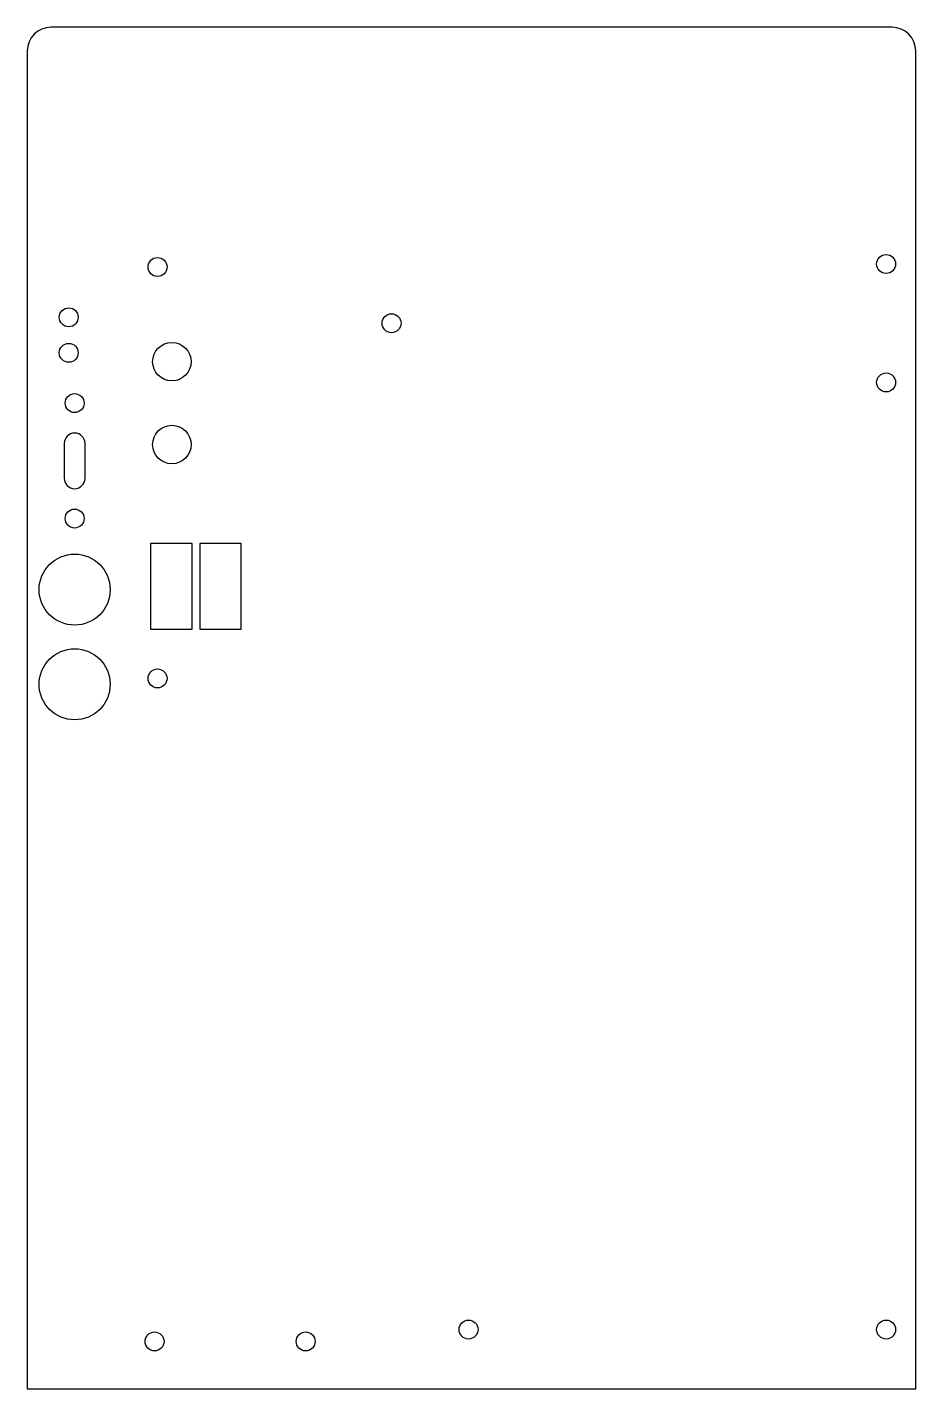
# Model space of a CAD drawing. Header units: millimetres. Extents: x 0 to 150, y 0 to 230.
import ezdxf

# ---------------------------------------------------------------- set-up
doc = ezdxf.new("R2010")
doc.units = ezdxf.units.MM

msp = doc.modelspace()

# ---------------------------------------------------------------- linework, layer by layer
at = {"color": 7, "linetype": 'Continuous', "lineweight": 25}
for p, q in [((146, 230), (4, 230)), ((0, 226), (0, 0)), ((150, 0), (150, 226)), ((6.25, 159.7), (6.25, 153.8)), ((9.75, 153.8), (9.75, 159.7)), ((27.82, 142.8), (20.82, 142.8)), ((20.82, 142.8), (20.82, 128.3)), ((27.82, 128.3), (27.82, 142.8)), ((36.12, 142.8), (29.12, 142.8)), ((29.12, 142.8), (29.12, 128.3)), ((36.12, 128.3), (36.12, 142.8)), ((20.82, 128.3), (27.82, 128.3)), ((29.12, 128.3), (36.12, 128.3)), ((0, 0), (150, 0))]:
    msp.add_line(p, q, dxfattribs=at)
for centre, radius in [((22, 189.5), 1.6), ((145, 190), 1.6), ((7, 181), 1.6), ((61.5, 180), 1.6), ((7, 175), 1.6), ((24.415, 173.5), 3.25), ((145, 170), 1.6), ((8, 166.5), 1.6), ((24.415, 159.5), 3.25), ((8, 147), 1.6), ((8, 135), 6), ((8, 119), 6), ((22, 120), 1.6), ((74.5, 10), 1.6), ((145, 10), 1.6), ((21.5, 8), 1.6), ((47, 8), 1.6)]:
    msp.add_circle(centre, radius, dxfattribs=at)
for centre, radius, start, end in [((4, 226), 4, 90, 180), ((146, 226), 4, 0, 90), ((8, 159.7), 1.75, 0, 180), ((8, 153.8), 1.75, 180, 0)]:
    msp.add_arc(centre, radius, start, end, dxfattribs=at)

doc.saveas('drawing.dxf')
